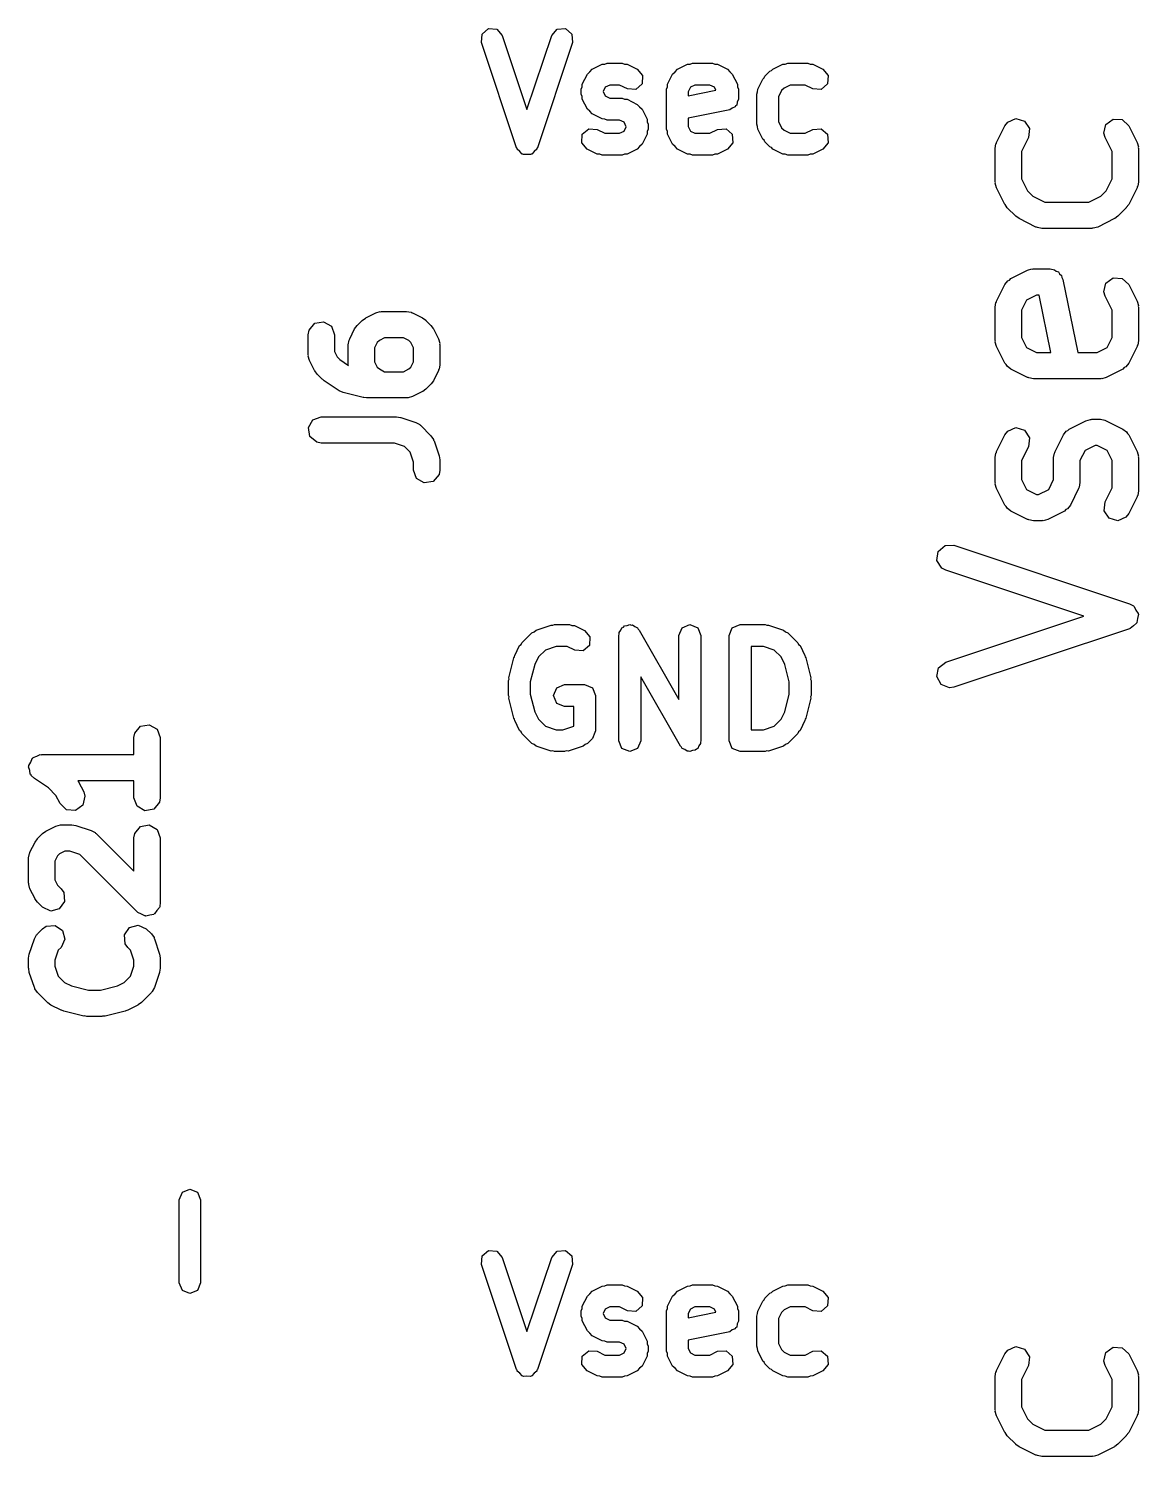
# Model space of a CAD drawing. Extents: x 83.3 to 116.7, y -116.6 to -83.3.
# Drawn here: x 110.4 to 116.73, y -99.05 to -90.91 of the extents above; entities that cross this region are included whole.
import ezdxf

# ---------------------------------------------------------------- set-up
doc = ezdxf.new("R2010")
doc.units = 0
doc.layers.add('BLACK', color=7, linetype='CONTINUOUS')

msp = doc.modelspace()

# ---------------------------------------------------------------- linework, layer by layer
at = {"layer": 'BLACK', "linetype": 'CONTINUOUS'}
for p, q in [((112.987, -90.9435), (113.023, -90.9121)), ((113.023, -90.9121), (113.071, -90.9155)), ((113.415, -90.9155), (113.463, -90.9121)), ((113.463, -90.9121), (113.499, -90.9435)), ((112.984, -90.9912), (112.987, -90.9435)), ((113.184, -91.5912), (112.984, -90.9912)), ((113.071, -90.9155), (113.102, -90.9517)), ((113.102, -90.9517), (113.243, -91.3738)), ((113.243, -91.3738), (113.384, -90.9517)), ((113.502, -90.9912), (113.302, -91.5912)), ((113.384, -90.9517), (113.415, -90.9155)), ((113.499, -90.9435), (113.502, -90.9912)), ((113.602, -91.1591), (113.615, -91.1441)), ((113.615, -91.1441), (113.672, -91.1155)), ((113.672, -91.1155), (113.687, -91.1145)), ((113.687, -91.1145), (113.7, -91.1089)), ((113.7, -91.1089), (113.786, -91.1089)), ((113.786, -91.1089), (113.799, -91.1145)), ((113.799, -91.1145), (113.814, -91.1155)), ((113.814, -91.1155), (113.871, -91.1441)), ((113.871, -91.1441), (113.902, -91.1802)), ((114.088, -91.1591), (114.101, -91.1441)), ((114.101, -91.1441), (114.158, -91.1155)), ((114.158, -91.1155), (114.172, -91.1145)), ((114.172, -91.1145), (114.186, -91.1089)), ((114.186, -91.1089), (114.3, -91.1089)), ((114.3, -91.1089), (114.313, -91.1145)), ((114.313, -91.1145), (114.328, -91.1155)), ((114.328, -91.1155), (114.385, -91.1441)), ((114.385, -91.1441), (114.398, -91.1591)), ((114.599, -91.1844), (114.627, -91.1558)), ((114.627, -91.1558), (114.637, -91.1519)), ((114.637, -91.1519), (114.643, -91.1441)), ((114.643, -91.1441), (114.701, -91.1155)), ((114.701, -91.1155), (114.715, -91.1145)), ((114.715, -91.1145), (114.729, -91.1089)), ((114.729, -91.1089), (114.843, -91.1089)), ((114.843, -91.1089), (114.856, -91.1145)), ((114.856, -91.1145), (114.871, -91.1155)), ((114.871, -91.1155), (114.928, -91.1441)), ((114.928, -91.1441), (114.959, -91.1802)), ((113.557, -91.2437), (113.558, -91.2292)), ((113.558, -91.2292), (113.587, -91.172)), ((113.587, -91.172), (113.602, -91.1591)), ((113.715, -91.2339), (113.689, -91.2466)), ((113.771, -91.2339), (113.715, -91.2339)), ((113.815, -91.2559), (113.771, -91.2339)), ((113.899, -91.228), (113.863, -91.2593)), ((113.902, -91.1802), (113.899, -91.228)), ((114.043, -91.2437), (114.044, -91.2292)), ((114.044, -91.2292), (114.073, -91.172)), ((114.073, -91.172), (114.088, -91.1591)), ((114.2, -91.2339), (114.175, -91.2466)), ((114.285, -91.2339), (114.2, -91.2339)), ((114.311, -91.2466), (114.285, -91.2339)), ((114.398, -91.1591), (114.413, -91.172)), ((114.413, -91.172), (114.442, -91.2292)), ((114.442, -91.2292), (114.443, -91.2437)), ((114.558, -91.2578), (114.587, -91.2006)), ((114.587, -91.2006), (114.595, -91.1939)), ((114.595, -91.1939), (114.599, -91.1844)), ((114.743, -91.2339), (114.708, -91.2514)), ((114.828, -91.2339), (114.743, -91.2339)), ((114.872, -91.2559), (114.828, -91.2339)), ((114.956, -91.228), (114.92, -91.2593)), ((114.959, -91.1802), (114.956, -91.228)), ((113.552, -91.2571), (113.557, -91.2437)), ((113.552, -91.2857), (113.552, -91.2571)), ((113.557, -91.2992), (113.552, -91.2857)), ((113.558, -91.3137), (113.557, -91.2992)), ((113.587, -91.3708), (113.558, -91.3137)), ((113.689, -91.2466), (113.677, -91.2714)), ((113.677, -91.2714), (113.689, -91.2963)), ((113.689, -91.2963), (113.715, -91.3089)), ((113.715, -91.3089), (113.786, -91.3089)), ((113.786, -91.3089), (113.799, -91.3145)), ((113.799, -91.3145), (113.814, -91.3155)), ((113.814, -91.3155), (113.871, -91.3441)), ((113.863, -91.2593), (113.815, -91.2559)), ((114.037, -91.2571), (114.043, -91.2437)), ((114.037, -91.4857), (114.037, -91.2571)), ((114.175, -91.2466), (114.162, -91.2719)), ((114.162, -91.2952), (114.319, -91.2639)), ((114.162, -91.2719), (114.162, -91.2952)), ((114.319, -91.2639), (114.311, -91.2466)), ((114.448, -91.3143), (114.441, -91.3311)), ((114.443, -91.2437), (114.448, -91.2571)), ((114.448, -91.2571), (114.448, -91.3143)), ((114.552, -91.2857), (114.557, -91.2723)), ((114.552, -91.4571), (114.552, -91.2857)), ((114.557, -91.2723), (114.558, -91.2578)), ((114.694, -91.2656), (114.677, -91.3005)), ((114.677, -91.3005), (114.677, -91.4424)), ((114.708, -91.2514), (114.694, -91.2656)), ((114.92, -91.2593), (114.872, -91.2559)), ((113.602, -91.3838), (113.587, -91.3708)), ((113.615, -91.3988), (113.602, -91.3838)), ((113.672, -91.4273), (113.615, -91.3988)), ((113.871, -91.3441), (113.884, -91.3591)), ((113.884, -91.3591), (113.899, -91.372)), ((113.899, -91.372), (113.927, -91.4292)), ((114.398, -91.3756), (114.162, -91.4227)), ((114.413, -91.3654), (114.398, -91.3756)), ((114.43, -91.3585), (114.413, -91.3654)), ((114.432, -91.3525), (114.43, -91.3585)), ((114.438, -91.349), (114.432, -91.3525)), ((114.441, -91.3311), (114.438, -91.349)), ((113.687, -91.4284), (113.672, -91.4273)), ((113.7, -91.4339), (113.687, -91.4284)), ((113.771, -91.4339), (113.7, -91.4339)), ((113.796, -91.4466), (113.771, -91.4339)), ((113.809, -91.4714), (113.796, -91.4466)), ((113.796, -91.4963), (113.809, -91.4714)), ((113.927, -91.4292), (113.928, -91.4437)), ((113.928, -91.4437), (113.934, -91.4571)), ((113.934, -91.4571), (113.934, -91.4857)), ((114.162, -91.4227), (114.162, -91.471)), ((114.162, -91.471), (114.175, -91.4963)), ((114.557, -91.4706), (114.552, -91.4571)), ((114.558, -91.4851), (114.557, -91.4706)), ((114.677, -91.4424), (114.694, -91.4773)), ((114.694, -91.4773), (114.708, -91.4915)), ((115.919, -91.5617), (115.966, -91.4665)), ((115.966, -91.4665), (115.982, -91.4455)), ((115.982, -91.4455), (116.029, -91.4251)), ((116.029, -91.4251), (116.078, -91.4398)), ((116.078, -91.4398), (116.106, -91.4826)), ((116.106, -91.4826), (116.1, -91.5335)), ((116.53, -91.5086), (116.542, -91.4587)), ((116.542, -91.4587), (116.583, -91.4281)), ((116.583, -91.4281), (116.635, -91.4312)), ((116.635, -91.4312), (116.672, -91.4665)), ((116.672, -91.4665), (116.719, -91.5617)), ((113.555, -91.5626), (113.558, -91.5149)), ((113.586, -91.5988), (113.555, -91.5626)), ((113.558, -91.5149), (113.595, -91.4836)), ((113.595, -91.4836), (113.642, -91.487)), ((113.642, -91.487), (113.686, -91.5089)), ((113.686, -91.5089), (113.771, -91.5089)), ((113.771, -91.5089), (113.796, -91.4963)), ((113.927, -91.5137), (113.899, -91.5708)), ((113.928, -91.4992), (113.927, -91.5137)), ((113.934, -91.4857), (113.928, -91.4992)), ((114.043, -91.4992), (114.037, -91.4857)), ((114.044, -91.5137), (114.043, -91.4992)), ((114.073, -91.5708), (114.044, -91.5137)), ((114.175, -91.4963), (114.2, -91.5089)), ((114.2, -91.5089), (114.285, -91.5089)), ((114.285, -91.5089), (114.329, -91.487)), ((114.329, -91.487), (114.377, -91.4836)), ((114.377, -91.4836), (114.413, -91.5149)), ((114.416, -91.5626), (114.385, -91.5988)), ((114.413, -91.5149), (114.416, -91.5626)), ((114.587, -91.5422), (114.558, -91.4851)), ((114.595, -91.549), (114.587, -91.5422)), ((114.599, -91.5585), (114.595, -91.549)), ((114.627, -91.587), (114.599, -91.5585)), ((114.708, -91.4915), (114.743, -91.5089)), ((114.743, -91.5089), (114.828, -91.5089)), ((114.828, -91.5089), (114.872, -91.487)), ((114.872, -91.487), (114.92, -91.4836)), ((114.92, -91.4836), (114.956, -91.5149)), ((114.959, -91.5626), (114.928, -91.5988)), ((114.956, -91.5149), (114.959, -91.5626)), ((115.918, -91.5662), (115.919, -91.5617)), ((116.1, -91.5335), (116.061, -91.6129)), ((116.538, -91.5335), (116.53, -91.5086)), ((116.577, -91.6129), (116.538, -91.5335)), ((116.719, -91.5617), (116.727, -91.5867)), ((113.187, -91.5947), (113.184, -91.5912)), ((113.187, -91.5994), (113.187, -91.5947)), ((113.202, -91.6124), (113.187, -91.5994)), ((113.215, -91.6273), (113.202, -91.6124)), ((113.22, -91.6277), (113.215, -91.6273)), ((113.223, -91.6307), (113.22, -91.6277)), ((113.243, -91.6293), (113.223, -91.6307)), ((113.263, -91.6307), (113.243, -91.6293)), ((113.266, -91.6277), (113.263, -91.6307)), ((113.271, -91.6273), (113.266, -91.6277)), ((113.284, -91.6124), (113.271, -91.6273)), ((113.299, -91.5994), (113.284, -91.6124)), ((113.302, -91.5912), (113.299, -91.5947)), ((113.299, -91.5947), (113.299, -91.5994)), ((113.643, -91.6273), (113.586, -91.5988)), ((113.658, -91.6284), (113.643, -91.6273)), ((113.671, -91.6339), (113.658, -91.6284)), ((113.786, -91.6339), (113.671, -91.6339)), ((113.799, -91.6284), (113.786, -91.6339)), ((113.814, -91.6273), (113.799, -91.6284)), ((113.871, -91.5988), (113.814, -91.6273)), ((113.884, -91.5838), (113.871, -91.5988)), ((113.899, -91.5708), (113.884, -91.5838)), ((114.088, -91.5838), (114.073, -91.5708)), ((114.101, -91.5988), (114.088, -91.5838)), ((114.158, -91.6273), (114.101, -91.5988)), ((114.172, -91.6284), (114.158, -91.6273)), ((114.186, -91.6339), (114.172, -91.6284)), ((114.3, -91.6339), (114.186, -91.6339)), ((114.313, -91.6284), (114.3, -91.6339)), ((114.328, -91.6273), (114.313, -91.6284)), ((114.385, -91.5988), (114.328, -91.6273)), ((114.637, -91.591), (114.627, -91.587)), ((114.643, -91.5988), (114.637, -91.591)), ((114.701, -91.6273), (114.643, -91.5988)), ((114.715, -91.6284), (114.701, -91.6273)), ((114.729, -91.6339), (114.715, -91.6284)), ((114.843, -91.6339), (114.729, -91.6339)), ((114.856, -91.6284), (114.843, -91.6339)), ((114.871, -91.6273), (114.856, -91.6284)), ((114.928, -91.5988), (114.871, -91.6273)), ((115.911, -91.5952), (115.915, -91.5696)), ((115.911, -91.7857), (115.911, -91.5952)), ((115.915, -91.5696), (115.918, -91.5662)), ((116.061, -91.6129), (116.061, -91.768)), ((116.577, -91.768), (116.577, -91.6129)), ((116.727, -91.5867), (116.726, -91.591)), ((116.726, -91.591), (116.727, -91.5952)), ((116.727, -91.5952), (116.727, -91.7857)), ((115.912, -91.7899), (115.911, -91.7857)), ((115.911, -91.7943), (115.912, -91.7899)), ((115.919, -91.8193), (115.911, -91.7943)), ((116.061, -91.768), (116.095, -91.8365)), ((116.543, -91.8365), (116.577, -91.768)), ((116.727, -91.7857), (116.723, -91.8114)), ((115.966, -91.9145), (115.919, -91.8193)), ((116.095, -91.8365), (116.125, -91.8669)), ((116.125, -91.8669), (116.194, -91.9012)), ((116.444, -91.9012), (116.513, -91.8669)), ((116.513, -91.8669), (116.543, -91.8365)), ((116.719, -91.8193), (116.672, -91.9145)), ((116.72, -91.8148), (116.719, -91.8193)), ((116.723, -91.8114), (116.72, -91.8148)), ((115.967, -91.9156), (115.966, -91.9145)), ((115.98, -91.934), (115.967, -91.9156)), ((116.028, -91.9816), (115.98, -91.934)), ((116.194, -91.9012), (116.444, -91.9012)), ((116.658, -91.934), (116.61, -91.9816)), ((116.672, -91.9145), (116.658, -91.9325)), ((116.658, -91.9325), (116.658, -91.934)), ((116.029, -91.9823), (116.028, -91.9816)), ((116.047, -91.9957), (116.029, -91.9823)), ((116.143, -92.0433), (116.047, -91.9957)), ((116.147, -92.0438), (116.143, -92.0433)), ((116.151, -92.0467), (116.147, -92.0438)), ((116.176, -92.0512), (116.151, -92.0467)), ((116.462, -92.0512), (116.176, -92.0512)), ((116.466, -92.0497), (116.462, -92.0512)), ((116.47, -92.0507), (116.466, -92.0497)), ((116.495, -92.0433), (116.47, -92.0507)), ((116.591, -91.9957), (116.495, -92.0433)), ((116.592, -91.9945), (116.591, -91.9957)), ((116.61, -91.9816), (116.592, -91.9945)), ((116, -92.3377), (116.095, -92.2901)), ((116.095, -92.2901), (116.12, -92.2826)), ((116.12, -92.2826), (116.124, -92.2837)), ((116.124, -92.2837), (116.129, -92.2821)), ((116.129, -92.2821), (116.224, -92.2821)), ((116.224, -92.2821), (116.249, -92.2867)), ((116.249, -92.2867), (116.259, -92.2946)), ((116.259, -92.2946), (116.271, -92.2986)), ((115.919, -92.4665), (115.966, -92.3712)), ((115.966, -92.3712), (115.982, -92.3503)), ((115.982, -92.3503), (115.992, -92.3458)), ((115.992, -92.3458), (116, -92.3377)), ((116.271, -92.2986), (116.278, -92.3106)), ((116.278, -92.3106), (116.289, -92.3196)), ((116.289, -92.3196), (116.291, -92.3318)), ((116.291, -92.3318), (116.297, -92.3424)), ((116.297, -92.3424), (116.381, -92.7583)), ((116.53, -92.4133), (116.542, -92.3634)), ((116.542, -92.3634), (116.583, -92.3329)), ((116.583, -92.3329), (116.635, -92.3359)), ((116.635, -92.3359), (116.672, -92.3712)), ((116.672, -92.3712), (116.719, -92.4665)), ((116.146, -92.4321), (116.089, -92.4607)), ((116.162, -92.4321), (116.146, -92.4321)), ((116.228, -92.7583), (116.162, -92.4321)), ((116.538, -92.4383), (116.53, -92.4133)), ((116.577, -92.5177), (116.538, -92.4383)), ((112.324, -92.5615), (112.381, -92.5329)), ((112.381, -92.5329), (112.406, -92.5255)), ((112.406, -92.5255), (112.41, -92.5265)), ((112.41, -92.5265), (112.414, -92.525)), ((112.414, -92.525), (112.557, -92.525)), ((112.557, -92.525), (112.583, -92.5295)), ((112.583, -92.5295), (112.586, -92.5324)), ((112.586, -92.5324), (112.591, -92.5329)), ((112.591, -92.5329), (112.648, -92.5615)), ((115.911, -92.5), (115.915, -92.4743)), ((115.911, -92.6905), (115.911, -92.5)), ((115.915, -92.4743), (115.918, -92.4709)), ((115.918, -92.4709), (115.919, -92.4665)), ((116.089, -92.4607), (116.061, -92.5177)), ((116.061, -92.5177), (116.061, -92.6728)), ((116.577, -92.6728), (116.577, -92.5177)), ((116.719, -92.4665), (116.727, -92.4914)), ((116.727, -92.4914), (116.726, -92.4958)), ((116.726, -92.4958), (116.727, -92.5)), ((116.727, -92.5), (116.727, -92.6905)), ((112.001, -92.6315), (112.034, -92.5922)), ((112.034, -92.5922), (112.084, -92.5833)), ((112.084, -92.5833), (112.129, -92.6089)), ((112.129, -92.6089), (112.146, -92.6571)), ((112.261, -92.6236), (112.275, -92.6056)), ((112.275, -92.6056), (112.276, -92.6041)), ((112.276, -92.6041), (112.304, -92.5755)), ((112.304, -92.5755), (112.322, -92.5627)), ((112.322, -92.5627), (112.324, -92.5615)), ((112.648, -92.5615), (112.666, -92.5748)), ((112.666, -92.5748), (112.667, -92.5755)), ((112.667, -92.5755), (112.696, -92.6041)), ((112.696, -92.6041), (112.709, -92.6225)), ((112.709, -92.6225), (112.71, -92.6236)), ((111.996, -92.6571), (112.001, -92.6315)), ((111.996, -92.7714), (111.996, -92.6571)), ((112.146, -92.6571), (112.146, -92.7537)), ((112.225, -92.7143), (112.23, -92.6886)), ((112.23, -92.6886), (112.232, -92.6852)), ((112.232, -92.6852), (112.233, -92.6807)), ((112.233, -92.6807), (112.261, -92.6236)), ((112.39, -92.7016), (112.375, -92.732)), ((112.402, -92.6902), (112.39, -92.7016)), ((112.432, -92.675), (112.402, -92.6902)), ((112.539, -92.675), (112.432, -92.675)), ((112.57, -92.6902), (112.539, -92.675)), ((112.581, -92.7016), (112.57, -92.6902)), ((112.596, -92.732), (112.581, -92.7016)), ((112.71, -92.6236), (112.739, -92.6807)), ((112.739, -92.6807), (112.746, -92.7057)), ((115.912, -92.6947), (115.911, -92.6905)), ((115.911, -92.699), (115.912, -92.6947)), ((115.919, -92.724), (115.911, -92.699)), ((116.061, -92.6728), (116.089, -92.7298)), ((116.549, -92.7298), (116.577, -92.6728)), ((116.727, -92.6905), (116.723, -92.7161)), ((111.998, -92.7756), (111.996, -92.7714)), ((111.997, -92.78), (111.998, -92.7756)), ((112.004, -92.805), (111.997, -92.78)), ((112.146, -92.7537), (112.162, -92.7841)), ((112.162, -92.7841), (112.176, -92.7989)), ((112.225, -92.8286), (112.225, -92.7143)), ((112.375, -92.732), (112.375, -92.8109)), ((112.596, -92.8109), (112.596, -92.732)), ((112.746, -92.7057), (112.745, -92.7101)), ((112.745, -92.7101), (112.746, -92.7143)), ((112.746, -92.7143), (112.746, -92.8286)), ((115.966, -92.8193), (115.919, -92.724)), ((116.089, -92.7298), (116.146, -92.7583)), ((116.146, -92.7583), (116.228, -92.7583)), ((116.381, -92.7583), (116.492, -92.7583)), ((116.492, -92.7583), (116.549, -92.7298)), ((116.719, -92.724), (116.672, -92.8193)), ((116.72, -92.7196), (116.719, -92.724)), ((116.723, -92.7161), (116.72, -92.7196)), ((112.033, -92.8621), (112.004, -92.805)), ((112.034, -92.8632), (112.033, -92.8621)), ((112.047, -92.8816), (112.034, -92.8632)), ((112.176, -92.7989), (112.226, -92.8322)), ((112.226, -92.8322), (112.225, -92.8286)), ((112.375, -92.8109), (112.39, -92.8413)), ((112.39, -92.8413), (112.402, -92.8526)), ((112.402, -92.8526), (112.432, -92.8679)), ((112.539, -92.8679), (112.57, -92.8526)), ((112.57, -92.8526), (112.581, -92.8413)), ((112.581, -92.8413), (112.596, -92.8109)), ((112.739, -92.8621), (112.71, -92.9193)), ((112.742, -92.8542), (112.739, -92.8577)), ((112.739, -92.8577), (112.739, -92.8621)), ((112.746, -92.8286), (112.742, -92.8542)), ((115.974, -92.827), (115.966, -92.8193)), ((115.979, -92.8373), (115.974, -92.827)), ((116, -92.8528), (115.979, -92.8373)), ((116.095, -92.9004), (116, -92.8528)), ((116.638, -92.8528), (116.543, -92.9004)), ((116.646, -92.8446), (116.638, -92.8528)), ((116.656, -92.8402), (116.646, -92.8446)), ((116.672, -92.8193), (116.656, -92.8402)), ((112.076, -92.9102), (112.047, -92.8816)), ((112.079, -92.9117), (112.076, -92.9102)), ((112.087, -92.9195), (112.079, -92.9117)), ((112.173, -92.9767), (112.087, -92.9195)), ((112.432, -92.8679), (112.539, -92.8679)), ((112.696, -92.9387), (112.667, -92.9673)), ((112.697, -92.9373), (112.696, -92.9387)), ((112.71, -92.9193), (112.697, -92.9373)), ((116.099, -92.9009), (116.095, -92.9004)), ((116.103, -92.9038), (116.099, -92.9009)), ((116.129, -92.9083), (116.103, -92.9038)), ((116.51, -92.9083), (116.129, -92.9083)), ((116.514, -92.9068), (116.51, -92.9083)), ((116.518, -92.9078), (116.514, -92.9068)), ((116.543, -92.9004), (116.518, -92.9078)), ((112.173, -92.9768), (112.173, -92.9767)), ((112.196, -92.987), (112.173, -92.9768)), ((112.31, -93.0156), (112.196, -92.987)), ((112.314, -93.0153), (112.31, -93.0156)), ((112.329, -93.0179), (112.314, -93.0153)), ((112.557, -93.0179), (112.329, -93.0179)), ((112.561, -93.0163), (112.557, -93.0179)), ((112.566, -93.0174), (112.561, -93.0163)), ((112.591, -93.0099), (112.566, -93.0174)), ((112.648, -92.9814), (112.591, -93.0099)), ((112.649, -92.9802), (112.648, -92.9814)), ((112.667, -92.9673), (112.649, -92.9802)), ((111.998, -93.187), (112.023, -93.1425)), ((112.006, -93.2375), (111.998, -93.187)), ((112.023, -93.1425), (112.071, -93.125)), ((112.071, -93.125), (112.5, -93.125)), ((112.5, -93.125), (112.522, -93.1289)), ((112.522, -93.1289), (112.524, -93.1288)), ((112.524, -93.1288), (112.609, -93.1574)), ((112.609, -93.1574), (112.632, -93.1698)), ((112.632, -93.1698), (112.635, -93.1736)), ((112.635, -93.1736), (112.639, -93.1755)), ((112.639, -93.1755), (112.696, -93.2327)), ((115.982, -93.2074), (116.029, -93.187)), ((116.029, -93.187), (116.078, -93.2017)), ((116.333, -93.1948), (116.428, -93.1472)), ((116.428, -93.1472), (116.453, -93.1398)), ((116.453, -93.1398), (116.458, -93.1408)), ((116.458, -93.1408), (116.462, -93.1393)), ((116.462, -93.1393), (116.51, -93.1393)), ((116.51, -93.1393), (116.535, -93.1438)), ((116.535, -93.1438), (116.539, -93.1467)), ((116.539, -93.1467), (116.543, -93.1472)), ((116.543, -93.1472), (116.638, -93.1948)), ((112.046, -93.2705), (112.006, -93.2375)), ((112.071, -93.275), (112.046, -93.2705)), ((112.696, -93.2327), (112.711, -93.254)), ((112.711, -93.254), (112.711, -93.2585)), ((112.711, -93.2585), (112.714, -93.262)), ((112.714, -93.262), (112.743, -93.3477)), ((115.919, -93.3236), (115.966, -93.2284)), ((115.966, -93.2284), (115.982, -93.2074)), ((116.078, -93.2017), (116.106, -93.2445)), ((116.106, -93.2445), (116.1, -93.2954)), ((116.252, -93.3236), (116.3, -93.2284)), ((116.3, -93.2284), (116.315, -93.2074)), ((116.315, -93.2074), (116.325, -93.203)), ((116.325, -93.203), (116.333, -93.1948)), ((116.638, -93.1948), (116.659, -93.2103)), ((116.659, -93.2103), (116.664, -93.2206)), ((116.664, -93.2206), (116.672, -93.2284)), ((116.672, -93.2284), (116.719, -93.3236)), ((112.488, -93.275), (112.071, -93.275)), ((112.545, -93.2941), (112.488, -93.275)), ((112.577, -93.3262), (112.545, -93.2941)), ((112.596, -93.3836), (112.577, -93.3262)), ((112.743, -93.3477), (112.746, -93.3699)), ((115.911, -93.3571), (115.915, -93.3315)), ((115.915, -93.3315), (115.918, -93.3281)), ((115.918, -93.3281), (115.919, -93.3236)), ((116.1, -93.2954), (116.061, -93.3748)), ((116.244, -93.3571), (116.249, -93.3315)), ((116.249, -93.3315), (116.251, -93.3281)), ((116.251, -93.3281), (116.252, -93.3236)), ((116.423, -93.3178), (116.394, -93.3748)), ((116.48, -93.2893), (116.423, -93.3178)), ((116.492, -93.2893), (116.48, -93.2893)), ((116.549, -93.3178), (116.492, -93.2893)), ((116.577, -93.3748), (116.549, -93.3178)), ((116.719, -93.3236), (116.727, -93.3486)), ((116.727, -93.3486), (116.726, -93.3529)), ((116.726, -93.3529), (116.727, -93.3571)), ((112.596, -93.4286), (112.596, -93.3836)), ((112.614, -93.4768), (112.596, -93.4286)), ((112.746, -93.4286), (112.742, -93.4542)), ((112.746, -93.3699), (112.746, -93.3714)), ((112.746, -93.3714), (112.746, -93.4286)), ((115.911, -93.5), (115.911, -93.3571)), ((116.061, -93.3748), (116.061, -93.4823)), ((116.244, -93.4823), (116.244, -93.3571)), ((116.394, -93.3748), (116.394, -93.5)), ((116.577, -93.5299), (116.577, -93.3748)), ((116.727, -93.3571), (116.727, -93.5476)), ((112.658, -93.5024), (112.614, -93.4768)), ((112.709, -93.4935), (112.658, -93.5024)), ((112.742, -93.4542), (112.709, -93.4935)), ((115.912, -93.5042), (115.911, -93.5)), ((115.911, -93.5086), (115.912, -93.5042)), ((115.919, -93.5335), (115.911, -93.5086)), ((116.061, -93.4823), (116.089, -93.5393)), ((116.216, -93.5393), (116.244, -93.4823)), ((116.394, -93.5), (116.39, -93.5257)), ((115.966, -93.6288), (115.919, -93.5335)), ((116.089, -93.5393), (116.146, -93.5679)), ((116.146, -93.5679), (116.158, -93.5679)), ((116.158, -93.5679), (116.216, -93.5393)), ((116.386, -93.5335), (116.339, -93.6288)), ((116.387, -93.5291), (116.386, -93.5335)), ((116.39, -93.5257), (116.387, -93.5291)), ((116.538, -93.6093), (116.577, -93.5299)), ((116.719, -93.5812), (116.672, -93.6764)), ((116.72, -93.5767), (116.719, -93.5812)), ((116.723, -93.5733), (116.72, -93.5767)), ((116.727, -93.5476), (116.723, -93.5733)), ((115.974, -93.6365), (115.966, -93.6288)), ((115.979, -93.6468), (115.974, -93.6365)), ((116, -93.6623), (115.979, -93.6468)), ((116.095, -93.7099), (116, -93.6623)), ((116.305, -93.6623), (116.21, -93.7099)), ((116.313, -93.6542), (116.305, -93.6623)), ((116.323, -93.6497), (116.313, -93.6542)), ((116.339, -93.6288), (116.323, -93.6497)), ((116.532, -93.6603), (116.538, -93.6093)), ((116.56, -93.7031), (116.532, -93.6603)), ((116.672, -93.6764), (116.656, -93.6973)), ((116.099, -93.7105), (116.095, -93.7099)), ((116.103, -93.7133), (116.099, -93.7105)), ((116.129, -93.7179), (116.103, -93.7133)), ((116.176, -93.7179), (116.129, -93.7179)), ((116.18, -93.7163), (116.176, -93.7179)), ((116.185, -93.7174), (116.18, -93.7163)), ((116.21, -93.7099), (116.185, -93.7174)), ((116.609, -93.7177), (116.56, -93.7031)), ((116.656, -93.6973), (116.609, -93.7177)), ((115.579, -93.9436), (115.586, -93.8929)), ((115.586, -93.8929), (115.625, -93.8588)), ((115.625, -93.8588), (115.676, -93.8574)), ((115.676, -93.8574), (116.676, -94.1908)), ((115.606, -93.9873), (115.579, -93.9436)), ((115.629, -93.9997), (115.606, -93.9873)), ((116.415, -94.2619), (115.629, -93.9997)), ((116.676, -94.1908), (116.699, -94.2032)), ((116.699, -94.2032), (116.7, -94.205)), ((116.7, -94.205), (116.702, -94.2058)), ((116.702, -94.2058), (116.713, -94.2267)), ((116.713, -94.2267), (116.726, -94.2469)), ((116.726, -94.2469), (116.726, -94.249)), ((116.726, -94.249), (116.727, -94.2509)), ((113.295, -94.3407), (113.38, -94.3121)), ((113.38, -94.3121), (113.39, -94.3129)), ((113.39, -94.3129), (113.4, -94.3089)), ((113.4, -94.3089), (113.486, -94.3089)), ((113.486, -94.3089), (113.499, -94.3145)), ((113.499, -94.3145), (113.514, -94.3155)), ((113.514, -94.3155), (113.571, -94.3441)), ((113.778, -94.3422), (113.784, -94.3272)), ((113.784, -94.3272), (113.792, -94.3239)), ((113.792, -94.3239), (113.798, -94.3172)), ((113.798, -94.3172), (113.814, -94.3151)), ((113.814, -94.3151), (113.829, -94.3089)), ((113.829, -94.3089), (113.837, -94.3122)), ((113.837, -94.3122), (113.845, -94.3111)), ((113.845, -94.3111), (113.858, -94.321)), ((113.858, -94.321), (113.873, -94.3272)), ((113.873, -94.3272), (113.876, -94.3352)), ((114.109, -94.3714), (114.127, -94.3272)), ((114.127, -94.3272), (114.171, -94.3089)), ((114.171, -94.3089), (114.216, -94.3272)), ((114.216, -94.3272), (114.234, -94.3714)), ((114.395, -94.3714), (114.413, -94.3272)), ((114.413, -94.3272), (114.457, -94.3089)), ((114.457, -94.3089), (114.6, -94.3089)), ((114.6, -94.3089), (114.61, -94.3129)), ((114.61, -94.3129), (114.62, -94.3121)), ((114.62, -94.3121), (114.705, -94.3407)), ((115.629, -94.5241), (116.415, -94.2619)), ((116.678, -94.3317), (116.676, -94.3331)), ((116.68, -94.3317), (116.678, -94.3317)), ((116.698, -94.3159), (116.68, -94.3317)), ((116.716, -94.3012), (116.698, -94.3159)), ((116.717, -94.299), (116.716, -94.3012)), ((116.718, -94.2976), (116.717, -94.299)), ((116.722, -94.2742), (116.718, -94.2976)), ((116.727, -94.2509), (116.722, -94.2742)), ((113.209, -94.4225), (113.213, -94.4129)), ((113.213, -94.4129), (113.27, -94.3558)), ((113.27, -94.3558), (113.284, -94.3502)), ((113.284, -94.3502), (113.295, -94.3407)), ((113.571, -94.3441), (113.602, -94.3802)), ((113.602, -94.3802), (113.599, -94.428)), ((113.766, -94.3714), (113.769, -94.3635)), ((113.766, -94.9714), (113.766, -94.3714)), ((113.768, -94.355), (113.778, -94.3422)), ((113.769, -94.3635), (113.768, -94.355)), ((113.876, -94.3352), (113.883, -94.3404)), ((113.883, -94.3404), (114.109, -94.7361)), ((114.109, -94.7361), (114.109, -94.3714)), ((114.234, -94.3714), (114.234, -94.9714)), ((114.395, -94.9714), (114.395, -94.3714)), ((114.705, -94.3407), (114.716, -94.3502)), ((114.716, -94.3502), (114.73, -94.3558)), ((114.73, -94.3558), (114.787, -94.4129)), ((114.787, -94.4129), (114.791, -94.4225)), ((116.676, -94.3331), (115.676, -94.6664)), ((113.168, -94.4991), (113.172, -94.4934)), ((113.172, -94.4934), (113.173, -94.4863)), ((113.173, -94.4863), (113.201, -94.4292)), ((113.201, -94.4292), (113.209, -94.4225)), ((113.309, -94.4942), (113.288, -94.5361)), ((113.348, -94.4546), (113.309, -94.4942)), ((113.41, -94.4339), (113.348, -94.4546)), ((113.471, -94.4339), (113.41, -94.4339)), ((113.515, -94.4559), (113.471, -94.4339)), ((113.563, -94.4593), (113.515, -94.4559)), ((113.599, -94.428), (113.563, -94.4593)), ((114.52, -94.4339), (114.52, -94.9089)), ((114.59, -94.4339), (114.52, -94.4339)), ((114.652, -94.4546), (114.59, -94.4339)), ((114.691, -94.4942), (114.652, -94.4546)), ((114.712, -94.5361), (114.691, -94.4942)), ((114.791, -94.4225), (114.799, -94.4292)), ((114.799, -94.4292), (114.827, -94.4863)), ((114.827, -94.4863), (114.828, -94.4934)), ((114.828, -94.4934), (114.832, -94.4991)), ((113.139, -94.6134), (113.168, -94.4991)), ((113.288, -94.5361), (113.262, -94.6363)), ((114.737, -94.6363), (114.712, -94.5361)), ((114.832, -94.4991), (114.861, -94.6134)), ((115.578, -94.6062), (115.588, -94.556)), ((115.588, -94.556), (115.629, -94.5241)), ((113.137, -94.6286), (113.141, -94.6212)), ((113.137, -94.7143), (113.137, -94.6286)), ((113.141, -94.6212), (113.139, -94.6134)), ((113.262, -94.6363), (113.262, -94.7066)), ((113.413, -94.6701), (113.457, -94.6518)), ((113.457, -94.6518), (113.571, -94.6518)), ((113.571, -94.6518), (113.616, -94.6701)), ((114.117, -95.0024), (113.891, -94.6068)), ((113.891, -94.6068), (113.891, -94.9714)), ((114.737, -94.7066), (114.737, -94.6363)), ((114.861, -94.6134), (114.859, -94.6212)), ((114.859, -94.6212), (114.862, -94.6286)), ((114.862, -94.6286), (114.862, -94.7143)), ((115.603, -94.6514), (115.578, -94.6062)), ((115.65, -94.6702), (115.603, -94.6514)), ((113.141, -94.7216), (113.137, -94.7143)), ((113.139, -94.7294), (113.141, -94.7216)), ((113.168, -94.8437), (113.139, -94.7294)), ((113.262, -94.7066), (113.288, -94.8068)), ((113.395, -94.7143), (113.413, -94.6701)), ((113.413, -94.7585), (113.395, -94.7143)), ((113.616, -94.6701), (113.634, -94.7143)), ((113.634, -94.7143), (113.634, -94.9143)), ((114.712, -94.8068), (114.737, -94.7066)), ((114.861, -94.7294), (114.832, -94.8437)), ((114.862, -94.7143), (114.859, -94.7216)), ((114.859, -94.7216), (114.861, -94.7294)), ((115.676, -94.6664), (115.65, -94.6702)), ((113.288, -94.8068), (113.309, -94.8487)), ((113.457, -94.7768), (113.413, -94.7585)), ((113.509, -94.7768), (113.457, -94.7768)), ((113.509, -94.8883), (113.509, -94.7768)), ((114.691, -94.8487), (114.712, -94.8068)), ((111.008, -94.9282), (111.041, -94.8889)), ((111.041, -94.8889), (111.091, -94.88)), ((111.091, -94.88), (111.136, -94.9057)), ((113.172, -94.8494), (113.168, -94.8437)), ((113.173, -94.8565), (113.172, -94.8494)), ((113.201, -94.9137), (113.173, -94.8565)), ((113.309, -94.8487), (113.348, -94.8882)), ((113.348, -94.8882), (113.41, -94.9089)), ((113.447, -94.9089), (113.509, -94.8883)), ((114.59, -94.9089), (114.652, -94.8882)), ((114.652, -94.8882), (114.691, -94.8487)), ((114.827, -94.8565), (114.799, -94.9137)), ((114.828, -94.8494), (114.827, -94.8565)), ((114.832, -94.8437), (114.828, -94.8494)), ((111.003, -94.9539), (111.008, -94.9282)), ((111.003, -95.0503), (111.003, -94.9539)), ((111.136, -94.9057), (111.153, -94.9539)), ((111.153, -94.9539), (111.153, -95.2967)), ((113.209, -94.9204), (113.201, -94.9137)), ((113.213, -94.9299), (113.209, -94.9204)), ((113.27, -94.9871), (113.213, -94.9299)), ((113.41, -94.9089), (113.447, -94.9089)), ((113.616, -94.9585), (113.587, -94.987)), ((113.629, -94.9252), (113.616, -94.9585)), ((113.634, -94.9143), (113.629, -94.9252)), ((113.784, -95.0156), (113.766, -94.9714)), ((113.891, -94.9714), (113.873, -95.0156)), ((114.234, -94.9714), (114.231, -94.9794)), ((114.231, -94.9794), (114.232, -94.9879)), ((114.413, -95.0156), (114.395, -94.9714)), ((114.52, -94.9089), (114.59, -94.9089)), ((114.787, -94.9299), (114.73, -94.9871)), ((114.791, -94.9204), (114.787, -94.9299)), ((114.799, -94.9137), (114.791, -94.9204)), ((110.43, -95.0679), (110.451, -95.0604)), ((110.451, -95.0604), (110.47, -95.0508)), ((110.47, -95.0508), (110.474, -95.0518)), ((110.474, -95.0518), (110.478, -95.0503)), ((110.478, -95.0503), (111.003, -95.0503)), ((113.284, -94.9926), (113.27, -94.9871)), ((113.295, -95.0022), (113.284, -94.9926)), ((113.38, -95.0307), (113.295, -95.0022)), ((113.39, -95.03), (113.38, -95.0307)), ((113.4, -95.0339), (113.39, -95.03)), ((113.457, -95.0339), (113.4, -95.0339)), ((113.467, -95.03), (113.457, -95.0339)), ((113.477, -95.0307), (113.467, -95.03)), ((113.563, -95.0022), (113.477, -95.0307)), ((113.574, -94.9926), (113.563, -95.0022)), ((113.587, -94.987), (113.574, -94.9926)), ((113.829, -95.0339), (113.784, -95.0156)), ((113.873, -95.0156), (113.829, -95.0339)), ((114.124, -95.0077), (114.117, -95.0024)), ((114.127, -95.0156), (114.124, -95.0077)), ((114.142, -95.0218), (114.127, -95.0156)), ((114.155, -95.0317), (114.142, -95.0218)), ((114.163, -95.0306), (114.155, -95.0317)), ((114.171, -95.0339), (114.163, -95.0306)), ((114.186, -95.0277), (114.171, -95.0339)), ((114.202, -95.0257), (114.186, -95.0277)), ((114.208, -95.0189), (114.202, -95.0257)), ((114.216, -95.0156), (114.208, -95.0189)), ((114.222, -95.0007), (114.216, -95.0156)), ((114.232, -94.9879), (114.222, -95.0007)), ((114.457, -95.0339), (114.413, -95.0156)), ((114.6, -95.0339), (114.457, -95.0339)), ((114.61, -95.03), (114.6, -95.0339)), ((114.62, -95.0307), (114.61, -95.03)), ((114.705, -95.0022), (114.62, -95.0307)), ((114.716, -94.9926), (114.705, -95.0022)), ((114.73, -94.9871), (114.716, -94.9926)), ((110.403, -95.1205), (110.405, -95.1165)), ((110.41, -95.1414), (110.403, -95.1205)), ((110.404, -95.1123), (110.415, -95.0934)), ((110.405, -95.1165), (110.404, -95.1123)), ((110.413, -95.1628), (110.41, -95.1414)), ((110.415, -95.0934), (110.424, -95.0735)), ((110.424, -95.0735), (110.428, -95.0716)), ((110.428, -95.0716), (110.43, -95.0679)), ((110.417, -95.1656), (110.413, -95.1628)), ((110.418, -95.1697), (110.417, -95.1656)), ((110.437, -95.1877), (110.418, -95.1697)), ((110.516, -95.2407), (110.437, -95.1877)), ((111.003, -95.2003), (110.684, -95.2003)), ((110.684, -95.2003), (110.687, -95.2049)), ((110.687, -95.2049), (110.688, -95.2061)), ((110.688, -95.2061), (110.717, -95.2632)), ((111.003, -95.2967), (111.003, -95.2003)), ((110.559, -95.284), (110.516, -95.2407)), ((110.583, -95.3303), (110.559, -95.284)), ((110.724, -95.2882), (110.712, -95.3381)), ((110.717, -95.2632), (110.724, -95.2882)), ((111.021, -95.345), (111.003, -95.2967)), ((111.153, -95.2967), (111.149, -95.3224)), ((110.62, -95.3656), (110.583, -95.3303)), ((110.671, -95.3686), (110.62, -95.3656)), ((110.712, -95.3381), (110.671, -95.3686)), ((111.065, -95.3706), (111.021, -95.345)), ((111.116, -95.3617), (111.065, -95.3706)), ((111.149, -95.3224), (111.116, -95.3617)), ((110.502, -95.4868), (110.559, -95.4582)), ((110.559, -95.4582), (110.584, -95.4508)), ((110.584, -95.4508), (110.588, -95.4519)), ((110.588, -95.4519), (110.593, -95.4503)), ((110.593, -95.4503), (110.65, -95.4503)), ((110.65, -95.4503), (110.672, -95.4542)), ((110.672, -95.4542), (110.673, -95.4542)), ((110.673, -95.4542), (110.759, -95.4827)), ((111.008, -95.4997), (111.041, -95.4604)), ((111.041, -95.4604), (111.091, -95.4515)), ((111.091, -95.4515), (111.136, -95.4771)), ((110.411, -95.6061), (110.44, -95.5489)), ((110.44, -95.5489), (110.453, -95.5309)), ((110.453, -95.5309), (110.454, -95.5294)), ((110.454, -95.5294), (110.482, -95.5009)), ((110.482, -95.5009), (110.501, -95.488)), ((110.501, -95.488), (110.502, -95.4868)), ((110.759, -95.4827), (110.782, -95.4951)), ((110.782, -95.4951), (110.784, -95.499)), ((110.784, -95.499), (110.788, -95.5009)), ((110.788, -95.5009), (111.003, -95.7157)), ((111.003, -95.5253), (111.008, -95.4997)), ((111.003, -95.7157), (111.003, -95.5253)), ((111.136, -95.4771), (111.153, -95.5253)), ((111.153, -95.5253), (111.153, -95.8967)), ((110.403, -95.6396), (110.408, -95.614)), ((110.408, -95.614), (110.411, -95.6105)), ((110.411, -95.6105), (110.411, -95.6061)), ((110.568, -95.6269), (110.553, -95.6573)), ((110.58, -95.6155), (110.568, -95.6269)), ((110.61, -95.6003), (110.58, -95.6155)), ((110.638, -95.6003), (110.61, -95.6003)), ((110.695, -95.6194), (110.638, -95.6003)), ((111.025, -95.9498), (110.695, -95.6194)), ((110.403, -95.7825), (110.403, -95.6396)), ((110.553, -95.6573), (110.553, -95.7648)), ((110.405, -95.7867), (110.403, -95.7825)), ((110.404, -95.791), (110.405, -95.7867)), ((110.411, -95.816), (110.404, -95.791)), ((110.553, -95.7648), (110.568, -95.7952)), ((110.568, -95.7952), (110.588, -95.8151)), ((110.44, -95.8731), (110.411, -95.816)), ((110.441, -95.8743), (110.44, -95.8731)), ((110.454, -95.8926), (110.441, -95.8743)), ((110.588, -95.8151), (110.603, -95.8365)), ((110.603, -95.8365), (110.608, -95.8876)), ((110.482, -95.9212), (110.454, -95.8926)), ((110.529, -95.9429), (110.482, -95.9212)), ((110.578, -95.9296), (110.529, -95.9429)), ((110.608, -95.8876), (110.578, -95.9296)), ((111.046, -95.9593), (111.025, -95.9498)), ((111.065, -95.9706), (111.046, -95.9593)), ((111.118, -95.9591), (111.116, -95.9617)), ((111.121, -95.9582), (111.118, -95.9591)), ((111.134, -95.9397), (111.121, -95.9582)), ((111.149, -95.9224), (111.134, -95.9397)), ((111.15, -95.9178), (111.149, -95.9224)), ((111.153, -95.8967), (111.15, -95.9129)), ((111.15, -95.9129), (111.151, -95.9162)), ((111.151, -95.9162), (111.15, -95.9178)), ((110.482, -96.0437), (110.504, -96.0288)), ((110.504, -96.0288), (110.555, -96.0243)), ((110.555, -96.0243), (110.597, -96.0537)), ((110.949, -96.0773), (110.978, -96.0353)), ((110.978, -96.0353), (111.028, -96.022)), ((111.028, -96.022), (111.074, -96.0437)), ((111.069, -95.97), (111.065, -95.9706)), ((111.072, -95.9715), (111.069, -95.97)), ((111.094, -95.9656), (111.072, -95.9715)), ((111.116, -95.9617), (111.094, -95.9656)), ((110.407, -96.1873), (110.436, -96.1016)), ((110.436, -96.1016), (110.448, -96.0787)), ((110.448, -96.0787), (110.452, -96.0764)), ((110.452, -96.0764), (110.454, -96.0723)), ((110.454, -96.0723), (110.482, -96.0437)), ((110.61, -96.1033), (110.588, -96.1498)), ((110.597, -96.0537), (110.61, -96.1033)), ((110.953, -96.1284), (110.949, -96.0773)), ((111.074, -96.0437), (111.103, -96.0723)), ((111.103, -96.0723), (111.118, -96.0936)), ((111.118, -96.0936), (111.118, -96.0981)), ((111.118, -96.0981), (111.121, -96.1016)), ((111.121, -96.1016), (111.149, -96.1873)), ((110.403, -96.211), (110.407, -96.189)), ((110.407, -96.189), (110.407, -96.1873)), ((110.572, -96.1658), (110.553, -96.2232)), ((110.588, -96.1498), (110.572, -96.1658)), ((110.968, -96.1498), (110.953, -96.1284)), ((110.984, -96.1658), (110.968, -96.1498)), ((111.003, -96.2232), (110.984, -96.1658)), ((111.149, -96.1873), (111.153, -96.2095)), ((110.403, -96.2682), (110.403, -96.211)), ((110.404, -96.2697), (110.403, -96.2682)), ((110.407, -96.2919), (110.404, -96.2697)), ((110.553, -96.2232), (110.553, -96.256)), ((110.553, -96.256), (110.572, -96.3134)), ((110.984, -96.3134), (111.003, -96.256)), ((111.003, -96.256), (111.003, -96.2232)), ((111.153, -96.2682), (111.149, -96.2903)), ((111.153, -96.2095), (111.153, -96.211)), ((111.153, -96.211), (111.153, -96.2682)), ((110.436, -96.3776), (110.407, -96.2919)), ((110.572, -96.3134), (110.608, -96.3494)), ((110.608, -96.3494), (110.647, -96.3688)), ((110.909, -96.3688), (110.948, -96.3494)), ((110.948, -96.3494), (110.984, -96.3134)), ((111.149, -96.2919), (111.121, -96.3776)), ((111.149, -96.2903), (111.149, -96.2919)), ((110.438, -96.3811), (110.436, -96.3776)), ((110.439, -96.3856), (110.438, -96.3811)), ((110.454, -96.4069), (110.439, -96.3856)), ((110.511, -96.4641), (110.454, -96.4069)), ((110.647, -96.3688), (110.745, -96.3932)), ((110.745, -96.3932), (110.812, -96.3932)), ((110.812, -96.3932), (110.909, -96.3688)), ((111.103, -96.4069), (111.046, -96.4641)), ((111.105, -96.4029), (111.103, -96.4069)), ((111.108, -96.4005), (111.105, -96.4029)), ((111.121, -96.3776), (111.108, -96.4005)), ((110.512, -96.4648), (110.511, -96.4641)), ((110.53, -96.4781), (110.512, -96.4648)), ((110.588, -96.5067), (110.53, -96.4781)), ((110.591, -96.5071), (110.588, -96.5067)), ((110.603, -96.5124), (110.591, -96.5071)), ((110.717, -96.5409), (110.603, -96.5124)), ((110.954, -96.5124), (110.839, -96.5409)), ((110.957, -96.5104), (110.954, -96.5124)), ((110.969, -96.5067), (110.957, -96.5104)), ((111.026, -96.4781), (110.969, -96.5067)), ((111.027, -96.4769), (111.026, -96.4781)), ((111.046, -96.4641), (111.027, -96.4769)), ((110.721, -96.5406), (110.717, -96.5409)), ((110.735, -96.5432), (110.721, -96.5406)), ((110.821, -96.5432), (110.735, -96.5432)), ((110.824, -96.542), (110.821, -96.5432)), ((110.839, -96.5409), (110.824, -96.542)), ((111.262, -97.5877), (111.28, -97.5453)), ((111.262, -98.0623), (111.262, -97.5877)), ((111.28, -97.5453), (111.322, -97.5277)), ((111.322, -97.5277), (111.365, -97.5453)), ((111.365, -97.5453), (111.382, -97.5877)), ((111.382, -97.5877), (111.382, -98.0623)), ((112.984, -97.9562), (112.987, -97.9085)), ((112.987, -97.9085), (113.023, -97.8771)), ((113.023, -97.8771), (113.071, -97.8805)), ((113.071, -97.8805), (113.102, -97.9167)), ((113.384, -97.9167), (113.415, -97.8805)), ((113.415, -97.8805), (113.463, -97.8771)), ((113.463, -97.8771), (113.499, -97.9085)), ((113.499, -97.9085), (113.502, -97.9562)), ((113.184, -98.5562), (112.984, -97.9562)), ((113.102, -97.9167), (113.243, -98.3388)), ((113.243, -98.3388), (113.384, -97.9167)), ((113.502, -97.9562), (113.302, -98.5562)), ((111.28, -98.1047), (111.262, -98.0623)), ((111.382, -98.0623), (111.365, -98.1047)), ((113.687, -98.0795), (113.7, -98.0739)), ((113.7, -98.0739), (113.786, -98.0739)), ((113.786, -98.0739), (113.799, -98.0795)), ((114.172, -98.0795), (114.186, -98.0739)), ((114.186, -98.0739), (114.3, -98.0739)), ((114.3, -98.0739), (114.313, -98.0795)), ((114.715, -98.0795), (114.729, -98.0739)), ((114.729, -98.0739), (114.843, -98.0739)), ((114.843, -98.0739), (114.856, -98.0795)), ((111.322, -98.1223), (111.28, -98.1047)), ((111.365, -98.1047), (111.322, -98.1223)), ((113.558, -98.1942), (113.587, -98.137)), ((113.587, -98.137), (113.602, -98.1241)), ((113.602, -98.1241), (113.615, -98.1091)), ((113.615, -98.1091), (113.672, -98.0805)), ((113.672, -98.0805), (113.687, -98.0795)), ((113.799, -98.0795), (113.814, -98.0805)), ((113.814, -98.0805), (113.871, -98.1091)), ((113.871, -98.1091), (113.902, -98.1452)), ((113.902, -98.1452), (113.899, -98.193)), ((114.044, -98.1942), (114.073, -98.137)), ((114.073, -98.137), (114.088, -98.1241)), ((114.088, -98.1241), (114.101, -98.1091)), ((114.101, -98.1091), (114.158, -98.0805)), ((114.158, -98.0805), (114.172, -98.0795)), ((114.313, -98.0795), (114.328, -98.0805)), ((114.328, -98.0805), (114.385, -98.1091)), ((114.385, -98.1091), (114.398, -98.1241)), ((114.398, -98.1241), (114.413, -98.137)), ((114.413, -98.137), (114.442, -98.1942)), ((114.595, -98.1589), (114.599, -98.1494)), ((114.599, -98.1494), (114.627, -98.1208)), ((114.627, -98.1208), (114.637, -98.1169)), ((114.637, -98.1169), (114.643, -98.1091)), ((114.643, -98.1091), (114.701, -98.0805)), ((114.701, -98.0805), (114.715, -98.0795)), ((114.856, -98.0795), (114.871, -98.0805)), ((114.871, -98.0805), (114.928, -98.1091)), ((114.928, -98.1091), (114.959, -98.1452)), ((114.959, -98.1452), (114.956, -98.193)), ((113.552, -98.2221), (113.557, -98.2087)), ((113.552, -98.2507), (113.552, -98.2221)), ((113.557, -98.2087), (113.558, -98.1942)), ((113.689, -98.2116), (113.677, -98.2364)), ((113.677, -98.2364), (113.689, -98.2613)), ((113.715, -98.1989), (113.689, -98.2116)), ((113.771, -98.1989), (113.715, -98.1989)), ((113.815, -98.2209), (113.771, -98.1989)), ((113.863, -98.2243), (113.815, -98.2209)), ((113.899, -98.193), (113.863, -98.2243)), ((114.037, -98.2221), (114.043, -98.2087)), ((114.037, -98.4507), (114.037, -98.2221)), ((114.043, -98.2087), (114.044, -98.1942)), ((114.175, -98.2116), (114.162, -98.2369)), ((114.162, -98.2602), (114.319, -98.2289)), ((114.162, -98.2369), (114.162, -98.2602)), ((114.2, -98.1989), (114.175, -98.2116)), ((114.285, -98.1989), (114.2, -98.1989)), ((114.311, -98.2116), (114.285, -98.1989)), ((114.319, -98.2289), (114.311, -98.2116)), ((114.442, -98.1942), (114.443, -98.2087)), ((114.443, -98.2087), (114.448, -98.2221)), ((114.448, -98.2221), (114.448, -98.2793)), ((114.552, -98.2507), (114.557, -98.2373)), ((114.557, -98.2373), (114.558, -98.2228)), ((114.558, -98.2228), (114.587, -98.1656)), ((114.587, -98.1656), (114.595, -98.1589)), ((114.694, -98.2306), (114.677, -98.2655)), ((114.708, -98.2164), (114.694, -98.2306)), ((114.743, -98.1989), (114.708, -98.2164)), ((114.828, -98.1989), (114.743, -98.1989)), ((114.872, -98.2209), (114.828, -98.1989)), ((114.92, -98.2243), (114.872, -98.2209)), ((114.956, -98.193), (114.92, -98.2243)), ((113.557, -98.2642), (113.552, -98.2507)), ((113.558, -98.2787), (113.557, -98.2642)), ((113.587, -98.3358), (113.558, -98.2787)), ((113.689, -98.2613), (113.715, -98.2739)), ((113.715, -98.2739), (113.786, -98.2739)), ((113.786, -98.2739), (113.799, -98.2795)), ((113.799, -98.2795), (113.814, -98.2805)), ((113.814, -98.2805), (113.871, -98.3091)), ((113.871, -98.3091), (113.884, -98.3241)), ((114.432, -98.3175), (114.43, -98.3235)), ((114.438, -98.314), (114.432, -98.3175)), ((114.441, -98.2961), (114.438, -98.314)), ((114.448, -98.2793), (114.441, -98.2961)), ((114.552, -98.4221), (114.552, -98.2507)), ((114.677, -98.2655), (114.677, -98.4074)), ((113.602, -98.3488), (113.587, -98.3358)), ((113.615, -98.3638), (113.602, -98.3488)), ((113.672, -98.3923), (113.615, -98.3638)), ((113.687, -98.3934), (113.672, -98.3923)), ((113.7, -98.3989), (113.687, -98.3934)), ((113.771, -98.3989), (113.7, -98.3989)), ((113.796, -98.4116), (113.771, -98.3989)), ((113.884, -98.3241), (113.899, -98.337)), ((113.899, -98.337), (113.927, -98.3942)), ((113.927, -98.3942), (113.928, -98.4087)), ((114.398, -98.3406), (114.162, -98.3877)), ((114.162, -98.3877), (114.162, -98.436)), ((114.413, -98.3304), (114.398, -98.3406)), ((114.43, -98.3235), (114.413, -98.3304)), ((113.555, -98.5276), (113.558, -98.4799)), ((113.558, -98.4799), (113.595, -98.4486)), ((113.595, -98.4486), (113.642, -98.452)), ((113.642, -98.452), (113.686, -98.4739)), ((113.686, -98.4739), (113.771, -98.4739)), ((113.771, -98.4739), (113.796, -98.4613)), ((113.809, -98.4364), (113.796, -98.4116)), ((113.796, -98.4613), (113.809, -98.4364)), ((113.927, -98.4787), (113.899, -98.5358)), ((113.928, -98.4642), (113.927, -98.4787)), ((113.928, -98.4087), (113.934, -98.4221)), ((113.934, -98.4507), (113.928, -98.4642)), ((113.934, -98.4221), (113.934, -98.4507)), ((114.043, -98.4642), (114.037, -98.4507)), ((114.044, -98.4787), (114.043, -98.4642)), ((114.073, -98.5358), (114.044, -98.4787)), ((114.162, -98.436), (114.175, -98.4613)), ((114.175, -98.4613), (114.2, -98.4739)), ((114.2, -98.4739), (114.285, -98.4739)), ((114.285, -98.4739), (114.329, -98.452)), ((114.329, -98.452), (114.377, -98.4486)), ((114.377, -98.4486), (114.413, -98.4799)), ((114.413, -98.4799), (114.416, -98.5276)), ((114.557, -98.4356), (114.552, -98.4221)), ((114.558, -98.4501), (114.557, -98.4356)), ((114.587, -98.5072), (114.558, -98.4501)), ((114.677, -98.4074), (114.694, -98.4423)), ((114.694, -98.4423), (114.708, -98.4565)), ((114.708, -98.4565), (114.743, -98.4739)), ((114.743, -98.4739), (114.828, -98.4739)), ((114.828, -98.4739), (114.872, -98.452)), ((114.872, -98.452), (114.92, -98.4486)), ((114.92, -98.4486), (114.956, -98.4799)), ((114.956, -98.4799), (114.959, -98.5276)), ((115.919, -98.5617), (115.966, -98.4665)), ((115.966, -98.4665), (115.982, -98.4455)), ((115.982, -98.4455), (116.029, -98.4251)), ((116.029, -98.4251), (116.078, -98.4398)), ((116.078, -98.4398), (116.106, -98.4826)), ((116.106, -98.4826), (116.1, -98.5335)), ((116.53, -98.5086), (116.542, -98.4587)), ((116.542, -98.4587), (116.583, -98.4281)), ((116.583, -98.4281), (116.635, -98.4312)), ((116.635, -98.4312), (116.672, -98.4665)), ((116.672, -98.4665), (116.719, -98.5617)), ((113.187, -98.5597), (113.184, -98.5562)), ((113.187, -98.5644), (113.187, -98.5597)), ((113.202, -98.5774), (113.187, -98.5644)), ((113.299, -98.5644), (113.284, -98.5774)), ((113.302, -98.5562), (113.299, -98.5597)), ((113.299, -98.5597), (113.299, -98.5644)), ((113.586, -98.5638), (113.555, -98.5276)), ((113.643, -98.5923), (113.586, -98.5638)), ((113.871, -98.5638), (113.814, -98.5923)), ((113.884, -98.5488), (113.871, -98.5638)), ((113.899, -98.5358), (113.884, -98.5488)), ((114.088, -98.5488), (114.073, -98.5358)), ((114.101, -98.5638), (114.088, -98.5488)), ((114.158, -98.5923), (114.101, -98.5638)), ((114.385, -98.5638), (114.328, -98.5923)), ((114.416, -98.5276), (114.385, -98.5638)), ((114.595, -98.514), (114.587, -98.5072)), ((114.599, -98.5235), (114.595, -98.514)), ((114.627, -98.552), (114.599, -98.5235)), ((114.637, -98.556), (114.627, -98.552)), ((114.643, -98.5638), (114.637, -98.556)), ((114.701, -98.5923), (114.643, -98.5638)), ((114.928, -98.5638), (114.871, -98.5923)), ((114.959, -98.5276), (114.928, -98.5638)), ((115.918, -98.5662), (115.919, -98.5617)), ((116.1, -98.5335), (116.061, -98.6129)), ((116.538, -98.5335), (116.53, -98.5086)), ((116.577, -98.6129), (116.538, -98.5335)), ((116.719, -98.5617), (116.727, -98.5867)), ((113.215, -98.5923), (113.202, -98.5774)), ((113.22, -98.5927), (113.215, -98.5923)), ((113.223, -98.5957), (113.22, -98.5927)), ((113.243, -98.5943), (113.223, -98.5957)), ((113.263, -98.5957), (113.243, -98.5943)), ((113.266, -98.5927), (113.263, -98.5957)), ((113.271, -98.5923), (113.266, -98.5927)), ((113.284, -98.5774), (113.271, -98.5923)), ((113.658, -98.5934), (113.643, -98.5923)), ((113.671, -98.5989), (113.658, -98.5934)), ((113.786, -98.5989), (113.671, -98.5989)), ((113.799, -98.5934), (113.786, -98.5989)), ((113.814, -98.5923), (113.799, -98.5934)), ((114.172, -98.5934), (114.158, -98.5923)), ((114.186, -98.5989), (114.172, -98.5934)), ((114.3, -98.5989), (114.186, -98.5989)), ((114.313, -98.5934), (114.3, -98.5989)), ((114.328, -98.5923), (114.313, -98.5934)), ((114.715, -98.5934), (114.701, -98.5923)), ((114.729, -98.5989), (114.715, -98.5934)), ((114.843, -98.5989), (114.729, -98.5989)), ((114.856, -98.5934), (114.843, -98.5989)), ((114.871, -98.5923), (114.856, -98.5934)), ((115.911, -98.5952), (115.915, -98.5696)), ((115.911, -98.7857), (115.911, -98.5952)), ((115.915, -98.5696), (115.918, -98.5662)), ((116.061, -98.6129), (116.061, -98.768)), ((116.577, -98.768), (116.577, -98.6129)), ((116.727, -98.5867), (116.726, -98.591)), ((116.726, -98.591), (116.727, -98.5952)), ((116.727, -98.5952), (116.727, -98.7857)), ((115.912, -98.7899), (115.911, -98.7857)), ((115.911, -98.7943), (115.912, -98.7899)), ((115.919, -98.8193), (115.911, -98.7943)), ((116.061, -98.768), (116.095, -98.8365)), ((116.543, -98.8365), (116.577, -98.768)), ((116.727, -98.7857), (116.723, -98.8114)), ((115.966, -98.9145), (115.919, -98.8193)), ((116.095, -98.8365), (116.125, -98.8669)), ((116.125, -98.8669), (116.194, -98.9012)), ((116.444, -98.9012), (116.513, -98.8669)), ((116.513, -98.8669), (116.543, -98.8365)), ((116.719, -98.8193), (116.672, -98.9145)), ((116.72, -98.8148), (116.719, -98.8193)), ((116.723, -98.8114), (116.72, -98.8148)), ((115.967, -98.9156), (115.966, -98.9145)), ((115.98, -98.934), (115.967, -98.9156)), ((116.028, -98.9816), (115.98, -98.934)), ((116.194, -98.9012), (116.444, -98.9012)), ((116.658, -98.934), (116.61, -98.9816)), ((116.672, -98.9145), (116.658, -98.9325)), ((116.658, -98.9325), (116.658, -98.934)), ((116.029, -98.9823), (116.028, -98.9816)), ((116.047, -98.9957), (116.029, -98.9823)), ((116.143, -99.0433), (116.047, -98.9957)), ((116.147, -99.0438), (116.143, -99.0433)), ((116.151, -99.0467), (116.147, -99.0438)), ((116.176, -99.0512), (116.151, -99.0467)), ((116.462, -99.0512), (116.176, -99.0512)), ((116.466, -99.0497), (116.462, -99.0512)), ((116.47, -99.0507), (116.466, -99.0497)), ((116.495, -99.0433), (116.47, -99.0507)), ((116.591, -98.9957), (116.495, -99.0433)), ((116.592, -98.9945), (116.591, -98.9957)), ((116.61, -98.9816), (116.592, -98.9945))]:
    msp.add_line(p, q, dxfattribs=at)

doc.saveas('drawing.dxf')
